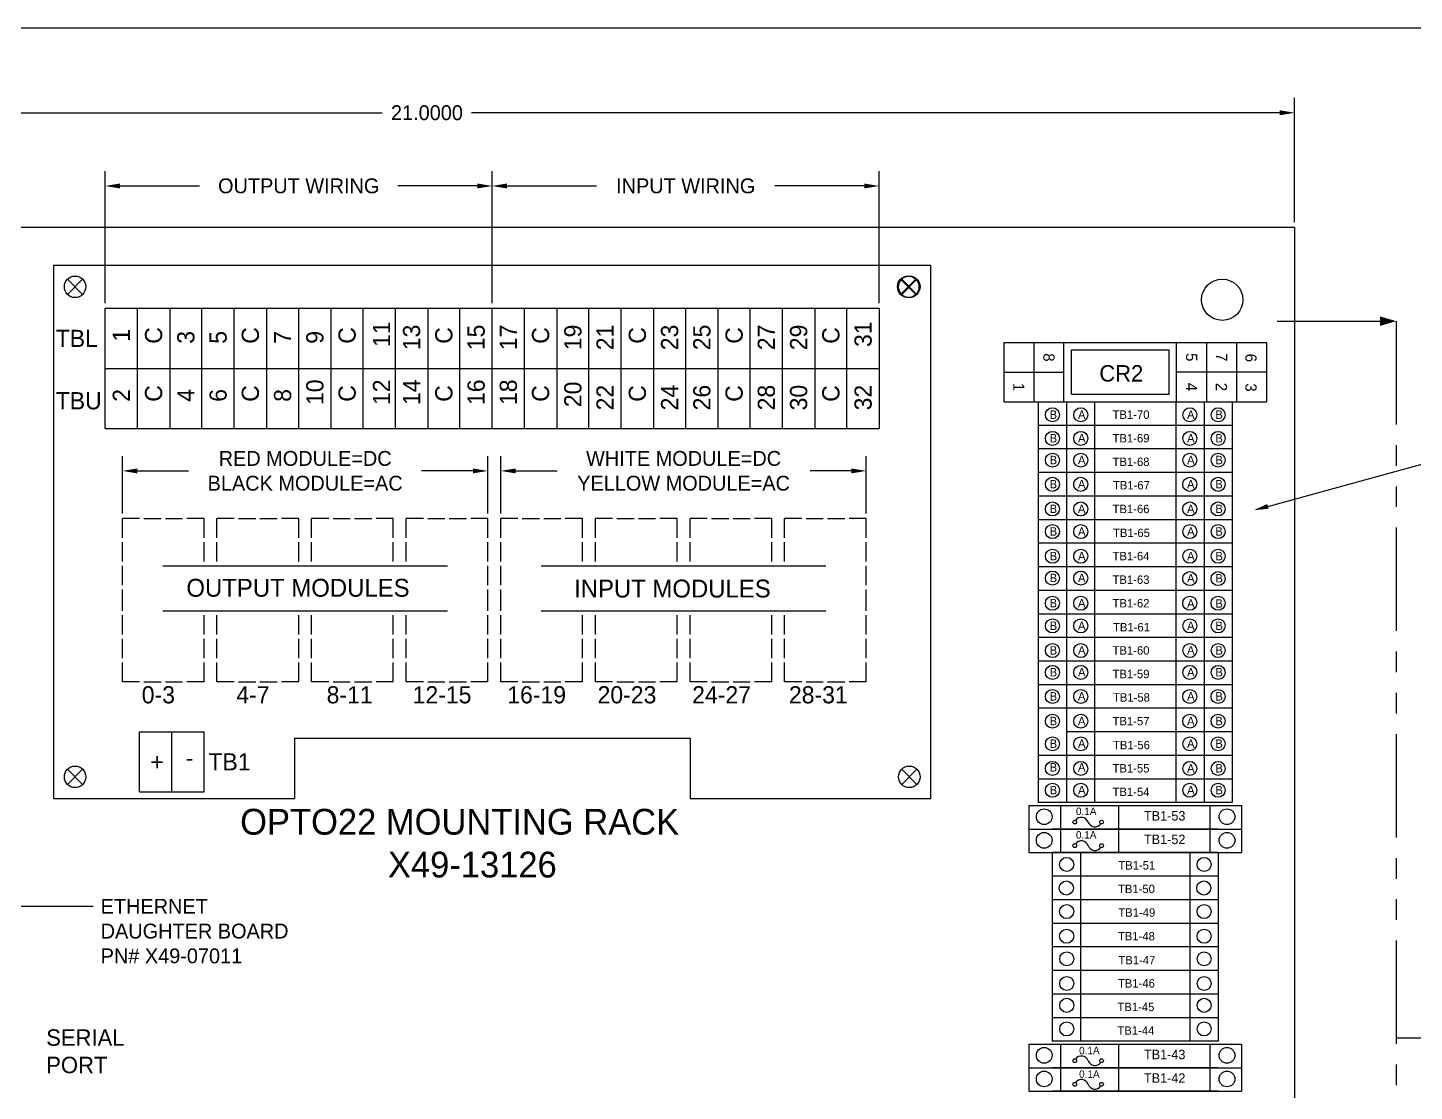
# Model space of a CAD drawing. Extents: x -360 to 331, y -172 to 150.
# Drawn here: x -88.7 to -71.92, y -155.74 to -142.86 of the extents above; entities that cross this region are included whole.
import ezdxf
from ezdxf import colors
from ezdxf.entities.mleader import LeaderData, LeaderLine
from ezdxf.enums import TextEntityAlignment as Align
from ezdxf.math import Vec2, Vec3

# ---------------------------------------------------------------- set-up
doc = ezdxf.new("R2010")
doc.units = 0
doc.header["$MEASUREMENT"] = 0
doc.linetypes.add('PHANTOM', pattern=[2.5, 1.25, -0.25, 0.25, -0.25, 0.25, -0.25])
doc.layers.get('0').update_dxf_attribs({"linetype": 'CONTINUOUS'})
doc.layers.get('DEFPOINTS').update_dxf_attribs({"linetype": 'CONTINUOUS'})
doc.layers.add('1', color=3, linetype='CONTINUOUS')
doc.layers.add('TITLE', color=2, linetype='CONTINUOUS')
doc.dimstyles.get("Standard").update_dxf_attribs({"dimtxt": 0.18, "dimasz": 0.18, "dimexe": 0.18, "dimexo": 0.0625, "dimgap": 0.09, "dimtad": 0, "dimtih": 1, "dimtoh": 1, "dimdec": 4, "dimzin": 0, "dimdsep": 46, "dimtxsty": 'Standard', "dimcen": 0.09, "dimadec": 0, "dimazin": 0, "dimtfac": 1, "dimtdec": 4, "dimtofl": 0, "dimtmove": 0, "dimatfit": 3, "dimfxl": 1, "dimtolj": 1, "dimtzin": 0, "dimarcsym": 0})

# ---------------------------------------------------------------- blocks, each defined once
blk = doc.blocks.new('6-32SS', base_point=(0.5, 0.5))
for p, q in [((0.412, 0.412), (0.588, 0.588)), ((0.412, 0.588), (0.588, 0.412))]:
    blk.add_line(p, q)
blk.add_circle((0.5, 0.5), 0.125)
blk = doc.blocks.new('*D92')
at = {"color": 0, "lineweight": -2, "transparency": 16777216}
for p, q in [((-94.371, -145.215), (-94.371, -143.709)), ((-73.371, -145.215), (-73.371, -143.709)), ((-94.191, -143.889), (-84.411, -143.889)), ((-73.551, -143.889), (-83.331, -143.889))]:
    blk.add_line(p, q, dxfattribs=at)
at = {"color": 0, "transparency": 16777216}
for points in [[(-94.191, -143.859), (-94.191, -143.919), (-94.371, -143.889)], [(-73.551, -143.859), (-73.551, -143.919), (-73.371, -143.889)]]:
    blk.add_solid(points, dxfattribs=at)
at = {"layer": 'DEFPOINTS', "color": 0, "transparency": 16777216}
for p in [(-94.371, -143.889), (-94.371, -145.278), (-73.371, -145.278)]:
    blk.add_point(p, dxfattribs=at)
at = {"color": 0, "transparency": 16777216, "insert": (-83.871, -143.889), "char_height": 0.18, "attachment_point": 5}
blk.add_mtext('\\A1;21.0000', dxfattribs=at)
blk = doc.blocks.new('*D95')
at = {"color": 0, "lineweight": -2, "transparency": 16777216}
for p, q in [((-87.557, -148.739), (-87.557, -148.045)), ((-83.133, -148.739), (-83.133, -148.045)), ((-87.377, -148.225), (-86.755, -148.225)), ((-83.313, -148.225), (-83.935, -148.225))]:
    blk.add_line(p, q, dxfattribs=at)
at = {"color": 0, "transparency": 16777216}
for points in [[(-87.377, -148.195), (-87.377, -148.255), (-87.557, -148.225)], [(-83.313, -148.195), (-83.313, -148.255), (-83.133, -148.225)]]:
    blk.add_solid(points, dxfattribs=at)
at = {"layer": 'DEFPOINTS', "color": 0, "transparency": 16777216}
for p in [(-83.133, -148.225), (-87.557, -148.802), (-83.133, -148.802)]:
    blk.add_point(p, dxfattribs=at)
at = {"color": 0, "transparency": 16777216, "insert": (-85.345, -148.225), "char_height": 0.18, "attachment_point": 5}
blk.add_mtext('\\A1;RED MODULE=DC\\PBLACK MODULE=AC', dxfattribs=at)
blk = doc.blocks.new('*D96')
at = {"color": 0, "lineweight": -2, "transparency": 16777216}
for p, q in [((-82.977, -148.739), (-82.977, -148.045)), ((-78.554, -148.739), (-78.554, -148.045)), ((-82.797, -148.225), (-82.295, -148.225)), ((-78.734, -148.225), (-79.235, -148.225))]:
    blk.add_line(p, q, dxfattribs=at)
at = {"color": 0, "transparency": 16777216}
for points in [[(-82.797, -148.195), (-82.797, -148.255), (-82.977, -148.225)], [(-78.734, -148.195), (-78.734, -148.255), (-78.554, -148.225)]]:
    blk.add_solid(points, dxfattribs=at)
at = {"layer": 'DEFPOINTS', "color": 0, "transparency": 16777216}
for p in [(-78.554, -148.225), (-82.977, -148.802), (-78.554, -148.802)]:
    blk.add_point(p, dxfattribs=at)
at = {"color": 0, "transparency": 16777216, "insert": (-80.765, -148.225), "char_height": 0.18, "attachment_point": 5}
blk.add_mtext('\\A1;WHITE MODULE=DC\\PYELLOW MODULE=AC', dxfattribs=at)
blk = doc.blocks.new('*D97')
at = {"color": 0, "lineweight": -2, "transparency": 16777216}
for p, q in [((-87.765, -146.194), (-87.765, -144.595)), ((-83.081, -146.194), (-83.081, -144.595)), ((-87.585, -144.775), (-86.623, -144.775)), ((-83.261, -144.775), (-84.223, -144.775))]:
    blk.add_line(p, q, dxfattribs=at)
at = {"color": 0, "transparency": 16777216}
for points in [[(-87.585, -144.745), (-87.585, -144.805), (-87.765, -144.775)], [(-83.261, -144.745), (-83.261, -144.805), (-83.081, -144.775)]]:
    blk.add_solid(points, dxfattribs=at)
at = {"layer": 'DEFPOINTS', "color": 0, "transparency": 16777216}
for p in [(-83.081, -144.775), (-87.765, -146.256), (-83.081, -146.256)]:
    blk.add_point(p, dxfattribs=at)
at = {"color": 0, "transparency": 16777216, "insert": (-85.423, -144.775), "char_height": 0.18, "attachment_point": 5}
blk.add_mtext('\\A1;OUTPUT WIRING', dxfattribs=at)
blk = doc.blocks.new('*D98')
at = {"color": 0, "lineweight": -2, "transparency": 16777216}
for p, q in [((-83.081, -146.131), (-83.081, -144.595)), ((-78.397, -146.194), (-78.397, -144.595)), ((-82.901, -144.775), (-81.819, -144.775)), ((-78.577, -144.775), (-79.659, -144.775))]:
    blk.add_line(p, q, dxfattribs=at)
at = {"color": 0, "transparency": 16777216}
for points in [[(-82.901, -144.745), (-82.901, -144.805), (-83.081, -144.775)], [(-78.577, -144.745), (-78.577, -144.805), (-78.397, -144.775)]]:
    blk.add_solid(points, dxfattribs=at)
at = {"layer": 'DEFPOINTS', "color": 0, "transparency": 16777216}
for p in [(-78.397, -144.775), (-83.081, -146.194), (-78.397, -146.256)]:
    blk.add_point(p, dxfattribs=at)
at = {"color": 0, "transparency": 16777216, "insert": (-80.739, -144.775), "char_height": 0.18, "attachment_point": 5}
blk.add_mtext('\\A1;INPUT WIRING', dxfattribs=at)

msp = doc.modelspace()

# ---------------------------------------------------------------- linework, layer by layer
at = {"color": 7}
for p, q in [((-73.37099, -145.27765), (-94.37099, -145.27765)), ((-88.38973, -145.73586), (-77.77288, -145.73586)), ((-88.38973, -145.73586), (-88.38973, -152.18925)), ((-77.77288, -152.18925), (-77.77288, -145.73586)), ((-87.76521, -146.2563), (-78.3974, -146.2563)), ((-87.76521, -146.98491), (-87.76521, -146.2563)), ((-87.37488, -146.98491), (-87.37488, -146.2563)), ((-86.98456, -146.2563), (-86.98456, -146.98491)), ((-86.59423, -146.98491), (-86.59423, -146.2563)), ((-86.20391, -146.98491), (-86.20391, -146.2563)), ((-85.81358, -146.2563), (-85.81358, -146.98491)), ((-85.42326, -146.98491), (-85.42326, -146.2563)), ((-85.03293, -146.2563), (-85.03293, -146.98491)), ((-84.6426, -146.98491), (-84.6426, -146.2563)), ((-84.25228, -146.98491), (-84.25228, -146.2563)), ((-83.86195, -146.2563), (-83.86195, -146.98491)), ((-83.47163, -146.98491), (-83.47163, -146.2563)), ((-83.0813, -147.71351), (-83.0813, -146.2563)), ((-82.69098, -146.98491), (-82.69098, -146.2563)), ((-82.30065, -146.2563), (-82.30065, -146.98491)), ((-81.91033, -146.98491), (-81.91033, -146.2563)), ((-81.52, -146.98491), (-81.52, -146.2563)), ((-81.12967, -146.2563), (-81.12967, -146.98491)), ((-80.73935, -146.98491), (-80.73935, -146.2563)), ((-80.34902, -146.2563), (-80.34902, -146.98491)), ((-79.9587, -146.98491), (-79.9587, -146.2563)), ((-79.56837, -146.98491), (-79.56837, -146.2563)), ((-79.17805, -146.2563), (-79.17805, -146.98491)), ((-78.78772, -146.98491), (-78.78772, -146.2563)), ((-78.3974, -146.2563), (-78.3974, -146.98491)), ((-76.88907, -146.66919), (-73.70991, -146.66919)), ((-76.88907, -146.66919), (-76.88907, -147.38838)), ((-76.52519, -146.66919), (-76.52519, -147.38838)), ((-76.16231, -147.38838), (-76.16231, -146.66919)), ((-76.07098, -146.76003), (-74.89003, -146.76003)), ((-76.07098, -147.29754), (-76.07098, -146.76003)), ((-74.89003, -147.29754), (-74.89003, -146.76003)), ((-74.79963, -147.38838), (-74.79963, -146.66919)), ((-74.43582, -146.66919), (-74.43582, -147.38838)), ((-74.07287, -146.66919), (-74.07287, -147.38838)), ((-73.70991, -146.66919), (-73.70991, -147.38838)), ((-87.76521, -146.98491), (-83.0813, -146.98491)), ((-87.76521, -147.71351), (-87.76521, -146.98491)), ((-87.37488, -147.71351), (-87.37488, -146.98491)), ((-86.98456, -146.98491), (-86.98456, -147.71351)), ((-86.59423, -147.71351), (-86.59423, -146.98491)), ((-86.20391, -147.71351), (-86.20391, -146.98491)), ((-85.81358, -146.98491), (-85.81358, -147.71351)), ((-85.42326, -147.71351), (-85.42326, -146.98491)), ((-85.03293, -146.98491), (-85.03293, -147.71351)), ((-84.6426, -147.71351), (-84.6426, -146.98491)), ((-84.25228, -147.71351), (-84.25228, -146.98491)), ((-83.86195, -146.98491), (-83.86195, -147.71351)), ((-83.47163, -147.71351), (-83.47163, -146.98491)), ((-83.09431, -146.98491), (-78.41041, -146.98491)), ((-82.69098, -147.71351), (-82.69098, -146.98491)), ((-82.30065, -146.98491), (-82.30065, -147.71351)), ((-81.91033, -147.71351), (-81.91033, -146.98491)), ((-81.52, -147.71351), (-81.52, -146.98491)), ((-81.12967, -146.98491), (-81.12967, -147.71351)), ((-80.73935, -147.71351), (-80.73935, -146.98491)), ((-80.34902, -146.98491), (-80.34902, -147.71351)), ((-79.9587, -147.71351), (-79.9587, -146.98491)), ((-79.56837, -147.71351), (-79.56837, -146.98491)), ((-79.17805, -146.98491), (-79.17805, -147.71351)), ((-78.78772, -147.71351), (-78.78772, -146.98491)), ((-78.3974, -146.98491), (-78.3974, -147.71351)), ((-76.88907, -147.02879), (-76.16231, -147.02879)), ((-73.70991, -147.02879), (-74.7987, -147.02879)), ((-76.07098, -147.29754), (-74.89003, -147.29754)), ((-76.88907, -147.38838), (-73.70991, -147.38838)), ((-76.47233, -147.38838), (-76.47233, -149.672)), ((-76.47233, -147.38838), (-74.12665, -147.38838)), ((-76.1325, -147.38838), (-76.1325, -149.672)), ((-74.8063, -147.38838), (-74.8063, -149.672)), ((-74.46648, -147.38838), (-74.46648, -149.672)), ((-74.12665, -147.38838), (-74.12665, -149.672)), ((-87.76521, -147.71351), (-78.3974, -147.71351)), ((-76.1325, -148.24474), (-76.1325, -149.672)), ((-87.55703, -149.03587), (-87.55703, -148.80168)), ((-87.34886, -148.80168), (-87.55703, -148.80168)), ((-87.29682, -148.80168), (-87.08864, -148.80168)), ((-87.0366, -148.80168), (-86.82843, -148.80168)), ((-86.56821, -148.80168), (-86.77638, -148.80168)), ((-86.56821, -149.03587), (-86.56821, -148.80168)), ((-86.41208, -149.03587), (-86.41208, -148.80168)), ((-86.20391, -148.80168), (-86.41208, -148.80168)), ((-86.15186, -148.80168), (-85.94369, -148.80168)), ((-85.89165, -148.80168), (-85.68347, -148.80168)), ((-85.42326, -148.80168), (-85.63143, -148.80168)), ((-85.42326, -149.03587), (-85.42326, -148.80168)), ((-85.26712, -149.03587), (-85.26712, -148.80168)), ((-85.05895, -148.80168), (-85.26712, -148.80168)), ((-85.00691, -148.80168), (-84.79873, -148.80168)), ((-84.74669, -148.80168), (-84.53852, -148.80168)), ((-84.2783, -148.80168), (-84.48647, -148.80168)), ((-84.2783, -149.03587), (-84.2783, -148.80168)), ((-84.12217, -149.03587), (-84.12217, -148.80168)), ((-83.914, -148.80168), (-84.12217, -148.80168)), ((-83.86195, -148.80168), (-83.65378, -148.80168)), ((-83.60174, -148.80168), (-83.39356, -148.80168)), ((-83.13335, -148.80168), (-83.34152, -148.80168)), ((-83.13335, -149.03587), (-83.13335, -148.80168)), ((-82.97722, -149.03587), (-82.97722, -148.80168)), ((-82.76904, -148.80168), (-82.97722, -148.80168)), ((-82.717, -148.80168), (-82.50882, -148.80168)), ((-82.45678, -148.80168), (-82.24861, -148.80168)), ((-81.98839, -148.80168), (-82.19656, -148.80168)), ((-81.98839, -149.03587), (-81.98839, -148.80168)), ((-81.83226, -149.03587), (-81.83226, -148.80168)), ((-81.62409, -148.80168), (-81.83226, -148.80168)), ((-81.57204, -148.80168), (-81.36387, -148.80168)), ((-81.31183, -148.80168), (-81.10365, -148.80168)), ((-80.84344, -148.80168), (-81.05161, -148.80168)), ((-80.84344, -149.03587), (-80.84344, -148.80168)), ((-80.68731, -149.03587), (-80.68731, -148.80168)), ((-80.47913, -148.80168), (-80.68731, -148.80168)), ((-80.42709, -148.80168), (-80.21892, -148.80168)), ((-80.16687, -148.80168), (-79.9587, -148.80168)), ((-79.69848, -148.80168), (-79.90666, -148.80168)), ((-79.69848, -149.03587), (-79.69848, -148.80168)), ((-79.54235, -149.03587), (-79.54235, -148.80168)), ((-79.33418, -148.80168), (-79.54235, -148.80168)), ((-79.28213, -148.80168), (-79.07396, -148.80168)), ((-79.02192, -148.80168), (-78.81374, -148.80168)), ((-78.55353, -148.80168), (-78.7617, -148.80168)), ((-78.55353, -149.03587), (-78.55353, -148.80168)), ((-87.55703, -149.32211), (-87.55703, -149.08792)), ((-86.56821, -149.32211), (-86.56821, -149.08792)), ((-86.41208, -149.32211), (-86.41208, -149.08792)), ((-85.42326, -149.32211), (-85.42326, -149.08792)), ((-85.26712, -149.32211), (-85.26712, -149.08792)), ((-84.2783, -149.32211), (-84.2783, -149.08792)), ((-84.12217, -149.32211), (-84.12217, -149.08792)), ((-83.13335, -149.32211), (-83.13335, -149.08792)), ((-82.97722, -149.32211), (-82.97722, -149.08792)), ((-81.98839, -149.32211), (-81.98839, -149.08792)), ((-81.83226, -149.32211), (-81.83226, -149.08792)), ((-80.84344, -149.32211), (-80.84344, -149.08792)), ((-80.68731, -149.32211), (-80.68731, -149.08792)), ((-79.69848, -149.32211), (-79.69848, -149.08792)), ((-79.54235, -149.32211), (-79.54235, -149.08792)), ((-78.55353, -149.32211), (-78.55353, -149.08792)), ((-87.55703, -149.60835), (-87.55703, -149.37416)), ((-83.13335, -149.60835), (-83.13335, -149.37416)), ((-82.97722, -149.60835), (-82.97722, -149.37416)), ((-78.55353, -149.60835), (-78.55353, -149.37416)), ((-76.47233, -149.38655), (-76.47233, -150.81382)), ((-76.1325, -149.38655), (-76.1325, -150.81382)), ((-76.1325, -149.38655), (-76.1325, -150.81382)), ((-74.8063, -149.38655), (-74.8063, -150.81382)), ((-74.46648, -149.38655), (-74.46648, -150.81382)), ((-74.12665, -149.38655), (-74.12665, -150.81382)), ((-87.55703, -149.92061), (-87.55703, -149.66039)), ((-83.13335, -149.92061), (-83.13335, -149.66039)), ((-82.97722, -149.92061), (-82.97722, -149.66039)), ((-78.55353, -149.92061), (-78.55353, -149.66039)), ((-87.55703, -150.20685), (-87.55703, -149.97266)), ((-86.56821, -150.20685), (-86.56821, -149.97266)), ((-86.41208, -150.20685), (-86.41208, -149.97266)), ((-85.42326, -150.20685), (-85.42326, -149.97266)), ((-85.26712, -150.20685), (-85.26712, -149.97266)), ((-84.2783, -150.20685), (-84.2783, -149.97266)), ((-84.12217, -150.20685), (-84.12217, -149.97266)), ((-83.13335, -150.20685), (-83.13335, -149.97266)), ((-82.97722, -150.20685), (-82.97722, -149.97266)), ((-81.98839, -150.20685), (-81.98839, -149.97266)), ((-81.83226, -150.20685), (-81.83226, -149.97266)), ((-80.84344, -150.20685), (-80.84344, -149.97266)), ((-80.68731, -150.20685), (-80.68731, -149.97266)), ((-79.69848, -150.20685), (-79.69848, -149.97266)), ((-79.54235, -150.20685), (-79.54235, -149.97266)), ((-78.55353, -150.20685), (-78.55353, -149.97266)), ((-87.55703, -150.49309), (-87.55703, -150.25889)), ((-86.56821, -150.49309), (-86.56821, -150.25889)), ((-86.41208, -150.49309), (-86.41208, -150.25889)), ((-85.42326, -150.49309), (-85.42326, -150.25889)), ((-85.26712, -150.49309), (-85.26712, -150.25889)), ((-84.2783, -150.49309), (-84.2783, -150.25889)), ((-84.12217, -150.49309), (-84.12217, -150.25889)), ((-83.13335, -150.49309), (-83.13335, -150.25889)), ((-82.97722, -150.49309), (-82.97722, -150.25889)), ((-81.98839, -150.49309), (-81.98839, -150.25889)), ((-81.83226, -150.49309), (-81.83226, -150.25889)), ((-80.84344, -150.49309), (-80.84344, -150.25889)), ((-80.68731, -150.49309), (-80.68731, -150.25889)), ((-79.69848, -150.49309), (-79.69848, -150.25889)), ((-79.54235, -150.49309), (-79.54235, -150.25889)), ((-78.55353, -150.49309), (-78.55353, -150.25889)), ((-87.55703, -150.77933), (-87.55703, -150.54513)), ((-86.56821, -150.77933), (-86.56821, -150.54513)), ((-86.41208, -150.77933), (-86.41208, -150.54513)), ((-85.42326, -150.77933), (-85.42326, -150.54513)), ((-85.26712, -150.77933), (-85.26712, -150.54513)), ((-84.2783, -150.77933), (-84.2783, -150.54513)), ((-84.12217, -150.77933), (-84.12217, -150.54513)), ((-83.13335, -150.77933), (-83.13335, -150.54513)), ((-82.97722, -150.77933), (-82.97722, -150.54513)), ((-81.98839, -150.77933), (-81.98839, -150.54513)), ((-81.83226, -150.77933), (-81.83226, -150.54513)), ((-80.84344, -150.77933), (-80.84344, -150.54513)), ((-80.68731, -150.77933), (-80.68731, -150.54513)), ((-79.69848, -150.77933), (-79.69848, -150.54513)), ((-79.54235, -150.77933), (-79.54235, -150.54513)), ((-78.55353, -150.77933), (-78.55353, -150.54513)), ((-87.34886, -150.77933), (-87.55703, -150.77933)), ((-87.29682, -150.77933), (-87.08864, -150.77933)), ((-87.0366, -150.77933), (-86.82843, -150.77933)), ((-86.56821, -150.77933), (-86.77638, -150.77933)), ((-86.20391, -150.77933), (-86.41208, -150.77933)), ((-86.15186, -150.77933), (-85.94369, -150.77933)), ((-85.89165, -150.77933), (-85.68347, -150.77933)), ((-85.42326, -150.77933), (-85.63143, -150.77933)), ((-85.05895, -150.77933), (-85.26712, -150.77933)), ((-85.00691, -150.77933), (-84.79873, -150.77933)), ((-84.74669, -150.77933), (-84.53852, -150.77933)), ((-84.2783, -150.77933), (-84.48647, -150.77933)), ((-83.914, -150.77933), (-84.12217, -150.77933)), ((-83.86195, -150.77933), (-83.65378, -150.77933)), ((-83.60174, -150.77933), (-83.39356, -150.77933)), ((-83.13335, -150.77933), (-83.34152, -150.77933)), ((-82.76904, -150.77933), (-82.97722, -150.77933)), ((-82.717, -150.77933), (-82.50882, -150.77933)), ((-82.45678, -150.77933), (-82.24861, -150.77933)), ((-81.98839, -150.77933), (-82.19656, -150.77933)), ((-81.62409, -150.77933), (-81.83226, -150.77933)), ((-81.57204, -150.77933), (-81.36387, -150.77933)), ((-81.31183, -150.77933), (-81.10365, -150.77933)), ((-80.84344, -150.77933), (-81.05161, -150.77933)), ((-80.47913, -150.77933), (-80.68731, -150.77933)), ((-80.42709, -150.77933), (-80.21892, -150.77933)), ((-80.16687, -150.77933), (-79.9587, -150.77933)), ((-79.69848, -150.77933), (-79.90666, -150.77933)), ((-79.33418, -150.77933), (-79.54235, -150.77933)), ((-79.28213, -150.77933), (-79.07396, -150.77933)), ((-79.02192, -150.77933), (-78.81374, -150.77933)), ((-78.55353, -150.77933), (-78.7617, -150.77933)), ((-76.47233, -150.81382), (-76.47233, -152.24108)), ((-76.1325, -150.81382), (-76.1325, -152.24108)), ((-76.1325, -150.81382), (-76.1325, -152.24108)), ((-74.8063, -150.81382), (-74.8063, -152.24108)), ((-74.46648, -150.81382), (-74.46648, -152.24108)), ((-74.12665, -150.81382), (-74.12665, -152.24108)), ((-87.34886, -152.11117), (-87.34886, -151.38256)), ((-87.34886, -151.38256), (-86.56821, -151.38256)), ((-86.95854, -152.11117), (-86.95854, -151.38256)), ((-86.56821, -152.11117), (-86.56821, -151.38256)), ((-85.4753, -151.46064), (-80.68731, -151.46064)), ((-85.4753, -151.46064), (-85.4753, -152.18925)), ((-80.68731, -151.46064), (-80.68731, -152.18925)), ((-88.38973, -152.18925), (-85.4753, -152.18925)), ((-87.34886, -152.11117), (-86.56821, -152.11117)), ((-80.68731, -152.18925), (-77.77288, -152.18925)), ((-76.58484, -152.27594), (-76.58484, -152.56134)), ((-76.58484, -152.27594), (-74.01414, -152.27594)), ((-76.20357, -152.27594), (-76.20357, -152.56134)), ((-74.3954, -152.27594), (-74.3954, -152.56134)), ((-74.01414, -152.27594), (-74.01414, -152.56134)), ((-76.58484, -152.56134), (-74.01414, -152.56134)), ((-76.58484, -152.56134), (-74.01414, -152.56134)), ((-76.58484, -152.56134), (-76.58484, -152.84674)), ((-76.29356, -152.56134), (-74.30542, -152.56134)), ((-76.20357, -152.56134), (-76.20357, -152.84674)), ((-74.3954, -152.56134), (-74.3954, -152.84674)), ((-74.01414, -152.56134), (-74.01414, -152.84674)), ((-76.58484, -152.84674), (-74.01414, -152.84674)), ((-76.30242, -152.84675), (-76.30242, -155.13033)), ((-76.29356, -152.84674), (-74.30542, -152.84674)), ((-74.63639, -152.84675), (-74.63639, -155.13033)), ((-74.29656, -152.84675), (-74.29656, -155.13033)), ((-74.61557, -154.84487), (-75.98341, -154.84487)), ((-76.58484, -155.16519), (-76.58484, -155.45059)), ((-76.58484, -155.16519), (-74.01414, -155.16519)), ((-76.20357, -155.16519), (-76.20357, -155.45059)), ((-74.61557, -155.13033), (-75.98341, -155.13033)), ((-74.3954, -155.16519), (-74.3954, -155.45059)), ((-74.01414, -155.16519), (-74.01414, -155.45059)), ((-76.58484, -155.45059), (-74.01414, -155.45059)), ((-76.58484, -155.45059), (-74.01414, -155.45059)), ((-76.58484, -155.45059), (-76.58484, -155.73599)), ((-76.29356, -155.45059), (-74.30542, -155.45059)), ((-76.20357, -155.45059), (-76.20357, -155.73599)), ((-74.3954, -155.45059), (-74.3954, -155.73599)), ((-74.01414, -155.45059), (-74.01414, -155.73599)), ((-76.58484, -155.73599), (-74.01414, -155.73599)), ((-76.29356, -155.73599), (-74.30542, -155.73599))]:
    msp.add_line(p, q, dxfattribs=at)
at = {"color": 7, "linetype": 'Continuous'}
for p, q in [((-73.37099, -145.27765), (-73.37099, -168.27765)), ((-76.47233, -146.66919), (-74.12665, -146.66919)), ((-76.47233, -146.66919), (-74.12665, -146.66919)), ((-76.47233, -146.66919), (-74.12665, -146.66919)), ((-76.47233, -146.66919), (-74.12665, -146.66919)), ((-76.30242, -147.38838), (-74.29656, -147.38838)), ((-75.79268, -147.38838), (-75.79268, -149.672)), ((-74.12665, -147.67383), (-76.47233, -147.67383)), ((-74.12665, -147.67383), (-76.47233, -147.67383)), ((-74.12665, -147.95929), (-76.47233, -147.95929)), ((-74.12665, -148.24474), (-76.47233, -148.24474)), ((-74.12665, -148.24474), (-76.47233, -148.24474)), ((-74.29656, -148.24474), (-76.30242, -148.24474)), ((-74.12665, -148.53019), (-76.47233, -148.53019)), ((-74.12665, -148.81564), (-76.47233, -148.81564)), ((-74.12665, -149.1011), (-76.47233, -149.1011)), ((-74.12665, -149.38655), (-76.47233, -149.38655)), ((-74.12665, -149.38655), (-76.47233, -149.38655)), ((-75.79268, -149.38655), (-75.79268, -150.81382)), ((-74.12665, -149.672), (-76.47233, -149.672)), ((-74.12665, -149.672), (-76.47233, -149.672)), ((-74.29656, -149.672), (-76.30242, -149.672)), ((-74.12665, -149.95746), (-76.47233, -149.95746)), ((-74.12665, -150.24291), (-76.47233, -150.24291)), ((-74.12665, -150.52836), (-76.47233, -150.52836)), ((-74.12665, -150.81382), (-76.47233, -150.81382)), ((-74.12665, -150.81382), (-76.47233, -150.81382)), ((-74.29656, -150.81382), (-76.30242, -150.81382)), ((-75.79268, -150.81382), (-75.79268, -152.24108)), ((-74.12665, -151.09927), (-76.47233, -151.09927)), ((-74.12665, -151.38472), (-76.1325, -151.38472)), ((-74.12665, -151.67017), (-76.47233, -151.67017)), ((-74.12665, -151.95563), (-76.47233, -151.95563)), ((-74.12665, -152.24108), (-76.47233, -152.24108)), ((-74.29656, -152.24108), (-76.30242, -152.24108)), ((-75.50205, -152.24108), (-76.20357, -152.24108)), ((-75.50205, -152.27594), (-75.50205, -152.56134)), ((-75.50205, -152.27594), (-75.50205, -152.56134)), ((-74.29656, -152.56134), (-76.30242, -152.56134)), ((-75.50205, -152.56134), (-75.50205, -152.84674)), ((-75.50205, -152.56134), (-75.50205, -152.84674)), ((-74.29656, -152.84674), (-76.30242, -152.84674)), ((-74.29656, -152.84675), (-76.30242, -152.84675)), ((-75.96259, -152.84675), (-75.96259, -155.13033)), ((-74.29656, -153.1322), (-76.30242, -153.1322)), ((-74.29656, -153.1322), (-76.30242, -153.1322)), ((-74.29656, -153.41761), (-76.30242, -153.41761)), ((-74.29656, -153.70306), (-76.30242, -153.70306)), ((-74.29656, -153.98852), (-76.30242, -153.98852)), ((-74.29656, -154.27397), (-76.30242, -154.27397)), ((-74.29656, -154.55942), (-76.30242, -154.55942)), ((-74.29656, -154.84487), (-76.30242, -154.84487)), ((-74.29656, -154.84487), (-76.30242, -154.84487)), ((-74.29656, -155.13033), (-76.30242, -155.13033)), ((-74.29656, -155.13033), (-76.30242, -155.13033)), ((-75.50205, -155.13033), (-76.20357, -155.13033)), ((-75.50205, -155.16519), (-75.50205, -155.45059)), ((-75.50205, -155.16519), (-75.50205, -155.45059)), ((-74.29656, -155.45059), (-76.30242, -155.45059)), ((-75.50205, -155.45059), (-75.50205, -155.73599)), ((-75.50205, -155.45059), (-75.50205, -155.73599)), ((-74.29656, -155.73599), (-76.30242, -155.73599))]:
    msp.add_line(p, q, dxfattribs=at)
at = {"color": 7, "linetype": 'PHANTOM'}
for p, q in [((-73.58275, -146.41187), (-72.1393, -146.41187)), ((-72.1393, -146.41187), (-72.1393, -163.76982)), ((-72.1393, -155.09085), (-70.90033, -155.09085))]:
    msp.add_line(p, q, dxfattribs=at)
for p, q in [((-87.06821, -149.37416), (-83.62217, -149.37416)), ((-82.48839, -149.37416), (-79.04235, -149.37416)), ((-87.06821, -149.92061), (-83.62217, -149.92061)), ((-82.48839, -149.92061), (-79.04235, -149.92061))]:
    msp.add_line(p, q)
at = {"color": 7}
for centre, radius in [((-74.24599, -146.15265), 0.25), ((-76.30071, -147.54565), 0.08496), ((-75.95799, -147.54565), 0.08496), ((-74.63772, -147.54565), 0.08496), ((-74.29486, -147.54565), 0.08496), ((-76.30071, -147.8311), 0.08496), ((-75.95799, -147.8311), 0.08496), ((-74.63772, -147.8311), 0.08496), ((-74.29486, -147.8311), 0.08496), ((-76.30071, -148.09534), 0.08496), ((-75.95799, -148.09534), 0.08496), ((-74.63772, -148.09534), 0.08496), ((-74.29486, -148.09534), 0.08496), ((-76.30138, -148.38747), 0.08496), ((-75.95866, -148.38747), 0.08496), ((-74.6384, -148.38747), 0.08496), ((-74.29553, -148.38747), 0.08496), ((-76.30138, -148.68593), 0.08496), ((-75.95866, -148.68593), 0.08496), ((-74.6384, -148.68593), 0.08496), ((-74.29553, -148.68593), 0.08496), ((-76.30071, -148.95991), 0.08496), ((-75.95799, -148.95991), 0.08496), ((-74.63772, -148.95991), 0.08496), ((-74.29486, -148.95991), 0.08496), ((-76.30071, -149.25836), 0.08496), ((-75.95799, -149.25836), 0.08496), ((-74.63772, -149.25836), 0.08496), ((-74.29486, -149.25836), 0.08496), ((-76.30071, -149.52261), 0.08496), ((-75.95799, -149.52261), 0.08496), ((-74.6384, -149.52928), 0.08496), ((-74.29553, -149.52928), 0.08496), ((-76.30138, -149.82774), 0.08496), ((-75.95866, -149.82774), 0.08496), ((-74.6384, -149.82774), 0.08496), ((-74.29553, -149.82774), 0.08496), ((-76.30071, -150.10172), 0.08496), ((-75.95799, -150.10172), 0.08496), ((-74.63772, -150.10172), 0.08496), ((-74.29486, -150.10172), 0.08496), ((-76.30071, -150.40018), 0.08496), ((-75.95799, -150.40018), 0.08496), ((-74.63772, -150.40018), 0.08496), ((-74.29486, -150.40018), 0.08496), ((-76.30071, -150.66442), 0.08496), ((-75.95799, -150.66442), 0.08496), ((-74.63772, -150.66442), 0.08496), ((-74.29486, -150.66442), 0.08496), ((-76.30138, -150.95655), 0.08496), ((-75.95866, -150.95655), 0.08496), ((-74.6384, -150.95655), 0.08496), ((-74.29553, -150.95655), 0.08496), ((-76.30138, -151.25501), 0.08496), ((-75.95866, -151.25501), 0.08496), ((-74.6384, -151.25501), 0.08496), ((-74.29553, -151.25501), 0.08496), ((-76.30071, -151.52898), 0.08496), ((-75.95799, -151.52898), 0.08496), ((-74.63772, -151.52898), 0.08496), ((-74.29486, -151.52898), 0.08496), ((-76.30071, -151.82744), 0.08496), ((-75.95799, -151.82744), 0.08496), ((-74.63772, -151.82744), 0.08496), ((-74.29486, -151.82744), 0.08496), ((-76.30071, -152.09168), 0.08496), ((-75.95799, -152.09168), 0.08496), ((-74.63772, -152.09168), 0.08496), ((-74.29486, -152.09168), 0.08496), ((-76.40021, -152.41207), 0.09532), ((-74.18758, -152.41207), 0.09532), ((-76.03066, -152.47688), 0.02288), ((-75.70632, -152.47688), 0.02288), ((-76.40021, -152.69747), 0.09532), ((-74.18758, -152.69747), 0.09532), ((-76.03066, -152.76228), 0.02288), ((-75.70632, -152.76228), 0.02288), ((-76.12857, -152.98948), 0.08496), ((-74.46544, -152.98948), 0.08496), ((-76.13247, -153.27491), 0.08496), ((-74.46933, -153.27491), 0.08496), ((-76.12857, -153.56034), 0.08496), ((-74.46544, -153.56034), 0.08496), ((-76.12857, -153.8588), 0.08496), ((-74.46544, -153.8588), 0.08496), ((-76.1279, -154.13278), 0.08496), ((-74.46477, -154.13278), 0.08496), ((-76.1279, -154.43124), 0.08496), ((-74.46477, -154.43124), 0.08496), ((-76.1279, -154.69548), 0.08496), ((-74.46477, -154.69548), 0.08496), ((-76.1279, -154.98093), 0.08496), ((-74.46477, -154.98093), 0.08496), ((-76.40021, -155.30132), 0.09532), ((-74.18758, -155.30132), 0.09532), ((-76.03066, -155.36613), 0.02288), ((-75.70632, -155.36613), 0.02288), ((-76.40021, -155.58672), 0.09532), ((-74.18758, -155.58672), 0.09532), ((-76.03066, -155.65153), 0.02288), ((-75.70632, -155.65153), 0.02288)]:
    msp.add_circle(centre, radius, dxfattribs=at)
for centre, start, end in [((-75.94957, -152.50488), 19.050957, 145.624531), ((-75.7874, -152.44888), 199.050957, 325.624531), ((-75.94957, -152.79028), 19.050957, 145.624531), ((-75.7874, -152.73428), 199.050957, 325.624531), ((-75.94957, -155.39413), 19.050957, 145.624531), ((-75.7874, -155.33812), 199.050957, 325.624531), ((-75.94957, -155.67953), 19.050957, 145.624531), ((-75.7874, -155.62352), 199.050957, 325.624531)]:
    msp.add_arc(centre, 0.08578, start, end, dxfattribs=at)
msp.add_solid([(-72.33788, -146.35395), (-72.33788, -146.46979), (-72.1393, -146.41187)], dxfattribs=at)
at = {"layer": 'TITLE', "color": 7}
msp.add_line((-100.36808, -142.85918), (-57.37208, -142.85918), dxfattribs=at)

# ---------------------------------------------------------------- block references
at = {"color": 7, "xscale": 1.040867918337587, "yscale": 1.040867918337587, "zscale": 1.040867918337587}
for p in [(-88.12951, -145.99608), (-88.12951, -145.99608), (-78.0461, -145.99608), (-78.03309, -145.99608), (-88.12951, -151.92903), (-88.12951, -151.92903), (-78.03309, -151.92903), (-78.03309, -151.92903)]:
    msp.add_blockref('6-32SS', p, dxfattribs=at)

# ---------------------------------------------------------------- texts
at = {"color": 7}
for s, height, p in [('CR2', 0.198814, (-75.73351, -147.14309)), ('0.1A', 0.090588, (-76.01657, -152.39182)), ('0.1A', 0.090588, (-76.01657, -152.67722)), ('SERIAL', 0.199162, (-88.47865, -155.18524)), ('0.1A', 0.090588, (-75.97857, -155.28826)), ('PORT', 0.199162, (-88.47865, -155.51718)), ('0.1A', 0.090588, (-75.97857, -155.57366))]:
    msp.add_text(s, height=height, dxfattribs=at).set_placement(p)
at = {"color": 7, "linetype": 'Continuous', "ltscale": 0.3}
for s, p in [('OUTPUT MODULES', (-86.78244, -149.74815)), ('INPUT MODULES', (-82.09045, -149.75746))]:
    msp.add_text(s, height=0.2164505, dxfattribs=at).set_placement(p)
at = {"layer": '1', "color": 7}
for s, height, rotation, p in [('C', 0.20817, 90, (-87.07563, -146.68566)), ('C', 0.20817, 90, (-85.90466, -146.68566)), ('C', 0.20817, 90, (-84.73368, -146.68566)), ('11', 0.208174, 90, (-84.31733, -146.72469)), ('13', 0.208174, 90, (-83.95303, -146.76372)), ('C', 0.20817, 90, (-83.5627, -146.68566)), ('15', 0.208174, 90, (-83.17238, -146.76372)), ('17', 0.208174, 90, (-82.78205, -146.76372)), ('C', 0.20817, 90, (-82.39173, -146.68566)), ('19', 0.208174, 90, (-82.0014, -146.76372)), ('21', 0.208174, 90, (-81.61108, -146.76372)), ('C', 0.20817, 90, (-81.22075, -146.68566)), ('23', 0.208174, 90, (-80.83043, -146.76372)), ('25', 0.208174, 90, (-80.4401, -146.76372)), ('C', 0.20817, 90, (-80.04977, -146.68566)), ('27', 0.208174, 90, (-79.65945, -146.76372)), ('29', 0.208174, 90, (-79.26912, -146.76372)), ('C', 0.20817, 90, (-78.8788, -146.68566)), ('31', 0.208174, 90, (-78.48847, -146.72469)), ('1', 0.20817, 90, (-87.46596, -146.65963)), ('3', 0.20817, 90, (-86.68531, -146.68566)), ('5', 0.20817, 90, (-86.29498, -146.68566)), ('7', 0.20817, 90, (-85.51433, -146.68566)), ('9', 0.20817, 90, (-85.12401, -146.68566)), ('10', 0.208174, 90, (-85.12401, -147.42727)), ('12', 0.208174, 90, (-84.31733, -147.42727)), ('14', 0.208174, 90, (-83.95303, -147.42727)), ('16', 0.208174, 90, (-83.17238, -147.42727)), ('18', 0.208174, 90, (-82.78205, -147.42727)), ('20', 0.208174, 90, (-82.0014, -147.4533)), ('2', 0.20817, 90, (-87.46596, -147.38824)), ('C', 0.20817, 90, (-87.07563, -147.38824)), ('4', 0.20817, 90, (-86.68531, -147.38824)), ('6', 0.20817, 90, (-86.29498, -147.38824)), ('C', 0.20817, 90, (-85.90466, -147.38824)), ('8', 0.20817, 90, (-85.51433, -147.38824)), ('C', 0.20817, 90, (-84.73368, -147.38824)), ('C', 0.20817, 90, (-83.5627, -147.38824)), ('C', 0.20817, 90, (-82.39173, -147.38824)), ('22', 0.208174, 90, (-81.61108, -147.49233)), ('C', 0.20817, 90, (-81.22075, -147.38824)), ('24', 0.208174, 90, (-80.83043, -147.49233)), ('26', 0.208174, 90, (-80.4401, -147.49233)), ('C', 0.20817, 90, (-80.04977, -147.38824)), ('28', 0.208174, 90, (-79.65945, -147.49233)), ('30', 0.208174, 90, (-79.26912, -147.49233)), ('C', 0.20817, 90, (-78.8788, -147.38824)), ('32', 0.208174, 90, (-78.48847, -147.49233)), ('-', 0.20817, 180, (-86.69832, -151.64278))]:
    msp.add_text(s, height=height, rotation=rotation, dxfattribs=at).set_placement(p)
for s, height, p in [('TBL', 0.208174, (-88.36371, -146.72469)), ('TBU', 0.208174, (-88.36371, -147.47932)), ('TB1-67', 0.101947, (-75.56869, -148.44945)), ('0-3', 0.208174, (-87.32284, -151.03954)), ('4-7', 0.208174, (-86.17788, -151.03954)), ('8-11', 0.208174, (-85.08497, -151.03954)), ('12-15', 0.208174, (-84.04411, -151.03954)), ('16-19', 0.208174, (-82.89915, -151.03954)), ('20-23', 0.208174, (-81.80624, -151.03954)), ('24-27', 0.208174, (-80.66128, -151.03954)), ('28-31', 0.208174, (-79.49031, -151.03954)), ('TB1-58', 0.101947, (-75.56869, -151.01852)), ('+', 0.20817, (-87.21875, -151.85095)), ('TB1', 0.208174, (-86.51617, -151.85095)), ('OPTO22 MOUNTING RACK', 0.3122604, (-86.13168, -152.62895)), ('X49-13126', 0.31226, (-84.34308, -153.14741)), ('TB1-51', 0.101947, (-75.5037, -153.05146)), ('TB1-50', 0.101947, (-75.50759, -153.33688)), ('TB1-49', 0.101947, (-75.5037, -153.62232))]:
    msp.add_text(s, height=height, dxfattribs=at).set_placement(p)
for s, p in [('8', (-76.34351, -146.85088)), ('5', (-74.6175, -146.84943)), ('7', (-74.25413, -146.84943)), ('6', (-73.89786, -146.85631)), ('4', (-74.61775, -147.20858)), ('2', (-74.25438, -147.20858)), ('1', (-76.70713, -147.20858)), ('3', (-73.89811, -147.21545))]:
    msp.add_text(s, height=0.13626, rotation=270, dxfattribs=at).set_placement(p, align=Align.MIDDLE)
for s, height, p in [('B', 0.10195, (-76.33474, -147.54368)), ('A', 0.10195, (-75.99175, -147.54368)), ('TB1-70', 0.101947, (-75.57327, -147.54368)), ('A', 0.10195, (-74.67148, -147.54368)), ('B', 0.10195, (-74.32889, -147.54368)), ('B', 0.10195, (-76.33474, -147.82913)), ('A', 0.10195, (-75.99175, -147.82913)), ('TB1-69', 0.101947, (-75.57327, -147.82913)), ('A', 0.10195, (-74.67148, -147.82913)), ('B', 0.10195, (-74.32889, -147.82913)), ('B', 0.10195, (-76.33474, -148.09337)), ('A', 0.10195, (-75.99175, -148.09337)), ('TB1-68', 0.101947, (-75.57327, -148.11458)), ('A', 0.10195, (-74.67148, -148.09337)), ('B', 0.10195, (-74.32889, -148.09337)), ('B', 0.10195, (-76.33542, -148.3855)), ('A', 0.10195, (-75.99242, -148.3855)), ('A', 0.10195, (-74.67215, -148.3855)), ('B', 0.10195, (-74.32956, -148.3855)), ('B', 0.10195, (-76.33542, -148.68396)), ('A', 0.10195, (-75.99242, -148.68396)), ('TB1-66', 0.101947, (-75.57327, -148.68549)), ('A', 0.10195, (-74.67215, -148.68396)), ('B', 0.10195, (-74.32956, -148.68396)), ('B', 0.10195, (-76.33474, -148.95794)), ('A', 0.10195, (-75.99175, -148.95794)), ('TB1-65', 0.101947, (-75.56786, -148.97515)), ('A', 0.10195, (-74.67148, -148.95794)), ('B', 0.10195, (-74.32889, -148.95794)), ('B', 0.10195, (-76.33474, -149.2564)), ('A', 0.10195, (-75.99175, -149.2564)), ('TB1-64', 0.101947, (-75.57327, -149.2564)), ('A', 0.10195, (-74.67148, -149.2564)), ('B', 0.10195, (-74.32889, -149.2564)), ('B', 0.10195, (-76.33474, -149.52064)), ('A', 0.10195, (-75.99175, -149.52064)), ('TB1-63', 0.101947, (-75.57327, -149.54185)), ('A', 0.10195, (-74.67148, -149.52448)), ('B', 0.10195, (-74.32889, -149.52448)), ('B', 0.10195, (-76.33542, -149.82577)), ('A', 0.10195, (-75.99242, -149.82577)), ('TB1-62', 0.101947, (-75.57327, -149.8273)), ('A', 0.10195, (-74.67148, -149.83)), ('B', 0.10195, (-74.32889, -149.83)), ('B', 0.10195, (-76.33474, -150.09975)), ('A', 0.10195, (-75.99175, -150.09975)), ('TB1-61', 0.101947, (-75.56786, -150.11696)), ('A', 0.10195, (-74.67148, -150.09975)), ('B', 0.10195, (-74.32889, -150.09975)), ('B', 0.10195, (-76.33474, -150.39821)), ('A', 0.10195, (-75.99175, -150.39821)), ('TB1-60', 0.101947, (-75.57327, -150.39821)), ('A', 0.10195, (-74.67148, -150.39821)), ('B', 0.10195, (-74.32889, -150.39821)), ('B', 0.10195, (-76.33474, -150.66245)), ('A', 0.10195, (-75.99175, -150.66245)), ('TB1-59', 0.101947, (-75.57327, -150.68366)), ('A', 0.10195, (-74.67148, -150.66245)), ('B', 0.10195, (-74.32889, -150.66245)), ('B', 0.10195, (-76.33542, -150.95458)), ('A', 0.10195, (-75.99242, -150.95458)), ('A', 0.10195, (-74.67148, -150.95458)), ('B', 0.10195, (-74.32889, -150.95458)), ('B', 0.10195, (-76.33542, -151.25304)), ('A', 0.10195, (-75.99242, -151.25304)), ('TB1-57', 0.101947, (-75.57327, -151.25457)), ('A', 0.10195, (-74.67215, -151.25304)), ('B', 0.10195, (-74.32956, -151.25304)), ('B', 0.10195, (-76.33474, -151.52701)), ('A', 0.10195, (-75.99175, -151.52701)), ('TB1-56', 0.101947, (-75.56786, -151.54423)), ('A', 0.10195, (-74.67148, -151.52701)), ('B', 0.10195, (-74.32889, -151.52701)), ('B', 0.10195, (-76.33474, -151.81402)), ('A', 0.10195, (-75.99175, -151.81402)), ('TB1-55', 0.101947, (-75.57327, -151.82547)), ('A', 0.10195, (-74.67148, -151.82547)), ('B', 0.10195, (-74.32889, -151.82547)), ('B', 0.10195, (-76.33474, -152.08971)), ('A', 0.10195, (-75.99175, -152.08971)), ('TB1-54', 0.101947, (-75.57327, -152.11093)), ('A', 0.10195, (-74.67148, -152.08971)), ('B', 0.10195, (-74.32889, -152.08971)), ('TB1-53', 0.114378, (-75.19301, -152.40121)), ('TB1-52', 0.114378, (-75.19301, -152.68661)), ('TB1-48', 0.101947, (-75.50829, -153.85836)), ('TB1-47', 0.101947, (-75.50287, -154.14802)), ('TB1-46', 0.101947, (-75.50829, -154.42927)), ('TB1-45', 0.101947, (-75.51416, -154.71472)), ('TB1-44', 0.101947, (-75.51416, -155.00017)), ('TB1-43', 0.114378, (-75.19301, -155.29046)), ('TB1-42', 0.114378, (-75.19301, -155.57586))]:
    msp.add_text(s, height=height, dxfattribs=at).set_placement(p, align=Align.MIDDLE_LEFT)

# ---------------------------------------------------------------- dimensions: what is measured, and where the dimension line sits
at = {"color": 7}
dim = msp.add_linear_dim(base=(-94.37099, -143.88895), p1=(-73.37099, -145.27765), p2=(-94.37099, -145.27765), dimstyle='Standard', dxfattribs=at)
dim.commit()
dim.dimension.update_dxf_attribs({"geometry": '*D92', "text_midpoint": (-83.87099, -143.88895)})
for base, p1, p2, text, picture, middle in [((-83.0813, -144.77494), (-87.76521, -146.2563), (-83.0813, -146.2563), 'OUTPUT WIRING', '*D97', (-85.42326, -144.77494)), ((-78.3974, -144.77494), (-83.0813, -146.1938), (-78.3974, -146.2563), 'INPUT WIRING', '*D98', (-80.73935, -144.77494)), ((-83.13335, -148.22523), (-87.55703, -148.80168), (-83.13335, -148.80168), 'RED MODULE=DC\\PBLACK MODULE=AC', '*D95', (-85.34519, -148.22523)), ((-78.55353, -148.22523), (-82.97722, -148.80168), (-78.55353, -148.80168), 'WHITE MODULE=DC\\PYELLOW MODULE=AC', '*D96', (-80.76537, -148.22523))]:
    dim = msp.add_linear_dim(base=base, p1=p1, p2=p2, text=text, dimstyle='Standard')
    dim.commit()
    dim.dimension.update_dxf_attribs({"geometry": picture, "text_midpoint": middle})

# ---------------------------------------------------------------- leaders
ml = msp.add_multileader_mtext('Standard')
ml.set_content('', color=256)
ml.set_leader_properties()
ml.build(insert=Vec2(0, 0))
ml.multileader.update_dxf_attribs({"text_right_attachment_type": 6, "dogleg_length": 0.36, "arrow_head_size": 0.18})
ctx = ml.context
ctx.base_point, ctx.char_height, ctx.arrow_head_size, ctx.landing_gap_size, ctx.plane_origin = Vec3(-67.19131, -146.96549), 0.18, 0.18, 0.09, Vec3(-73.8665, -148.70188)
ctx.right_attachment = 6
notes = []
notes.append((ctx, [(0, (1, 1, 0), (-67.55131, -146.96549), (1, 0), 0.36, [(0, [(-73.8665, -148.70188)], 0, [])])]))
ctx.mtext.insert, ctx.mtext.flow_direction = Vec3(-67.10131, -146.87549), 5
ml = msp.add_multileader_mtext('Standard', dxfattribs=at)
ml.set_content('ETHERNET \\PDAUGHTER BOARD\\PPN# X49-07011', color=7)
ml.set_leader_properties()
ml.build(insert=Vec2(0, 0))
ml.multileader.update_dxf_attribs({"text_right_attachment_type": 6, "dogleg_length": 0.36, "arrow_head_size": 0.18})
ctx = ml.context
ctx.base_point, ctx.char_height, ctx.arrow_head_size, ctx.landing_gap_size, ctx.plane_origin = Vec3(-87.90989, -153.49637), 0.18, 0.18, 0.09, Vec3(-89.86484, -153.49637)
ctx.right_attachment = 6
notes.append((ctx, [(0, (1, 1, 0), (-88.26989, -153.49637), (1, 0), 0.36, [(0, [(-89.86484, -153.49637)], 0, [])])]))
ctx.mtext.insert, ctx.mtext.flow_direction = Vec3(-87.81989, -153.40637), 5
for ctx, leaders in notes:
    for number, flags, end, landing, length, lines in leaders:
        leader = LeaderData()
        leader.index, (leader.has_last_leader_line, leader.has_dogleg_vector, leader.attachment_direction) = number, flags
        leader.last_leader_point, leader.dogleg_vector, leader.dogleg_length = Vec3(end), Vec3(landing), length
        for number, points, colour, breaks in lines:
            line = LeaderLine()
            line.index, line.vertices, line.color, line.breaks = number, Vec3.list(points), colors.encode_raw_color(colour), breaks
            leader.lines.append(line)
        ctx.leaders.append(leader)

doc.saveas('drawing.dxf')
